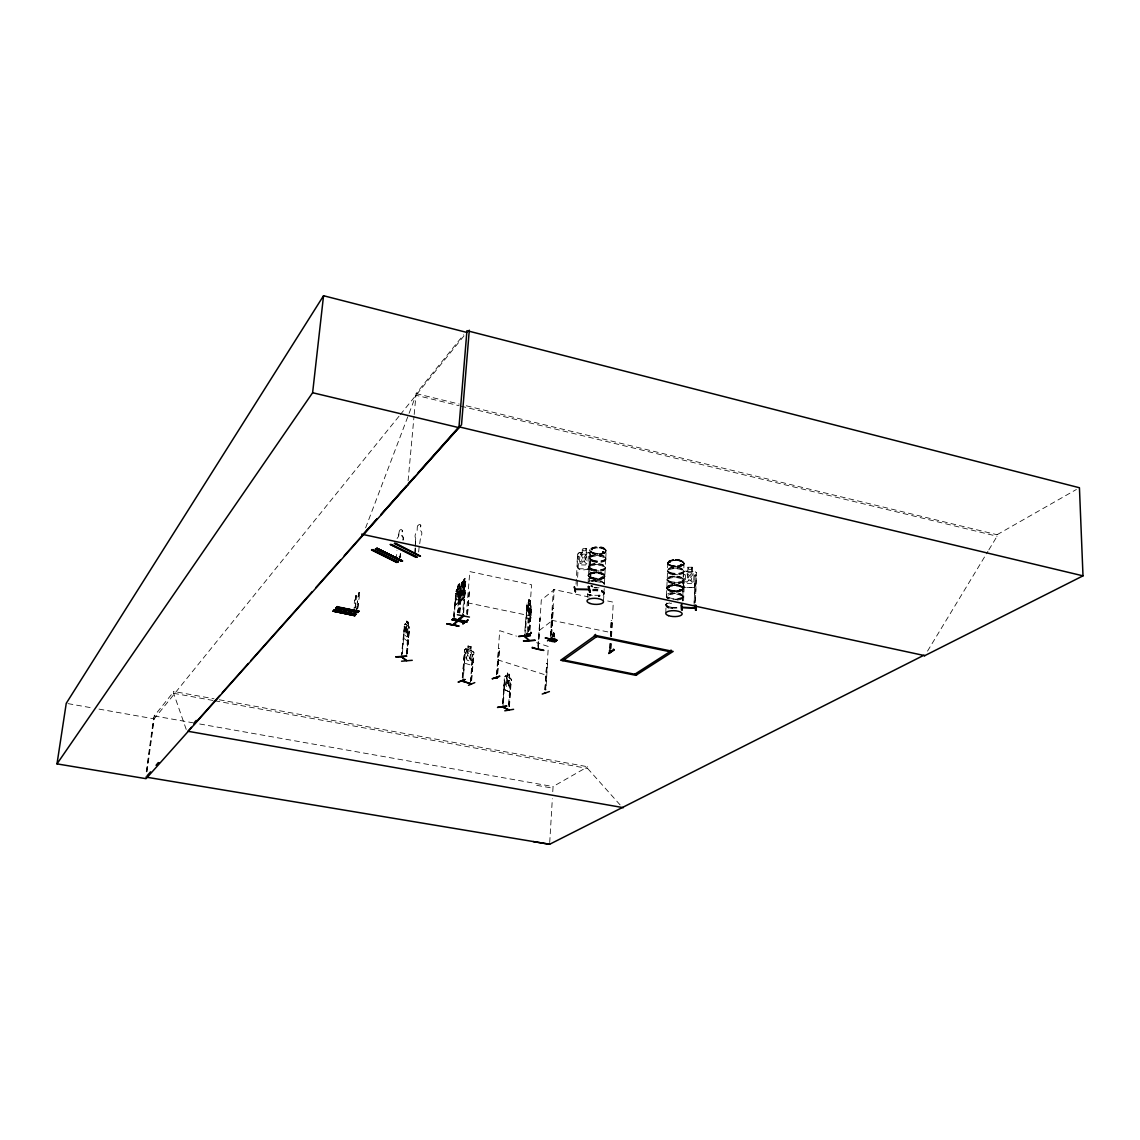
<?xml version="1.0" encoding="UTF-8"?>
<svg xmlns="http://www.w3.org/2000/svg" width="1140" height="1140" viewBox="0 0 1140 1140"><rect width="100%" height="100%" fill="white"/><g stroke="black" fill="none" stroke-linecap="round" stroke-linejoin="round"><path stroke-width="0.75" stroke-dasharray="5 3.75" d="M677.132 600.067A8.194 3.021 2 0 0 682.589 596.676A8.194 3.021 2 0 0 673.441 594.111A8.194 3.021 2 0 0 666.43 597.061L666.444 595.351M553.684 636.248L553.684 632.871L552.359 635.792M604.613 584.051L604.613 583.979A8.365 3.135 2.9 0 0 598.699 580.887A8.365 3.135 2.9 0 0 589.779 581.5M589.323 558.757L589.323 557.56M605.796 557.93L606.152 550.335M694.061 605.953L695.129 574.945L696.341 575.13L695.4 602.69M694.189 602.675L695.129 574.945M695.386 602.533L696.355 572.707L694.944 571.453L684.955 571.254L683.316 572.565L682.917 583.253L684.271 587.314L694.502 587.485L695.984 583.509M687.862 567.221L692.194 567.278L687.847 567.164L687.847 571.354L685.639 572.651L685.354 580.118L687.42 583.352L691.481 583.409L693.776 580.246L694.032 572.764L691.909 571.411L692.051 567.364M692.194 567.236L692.051 571.268L695.015 571.311L696.355 572.764M680.794 589.693L680.438 590.007M682.418 600.751L683.459 572.565M682.661 600.951L682.803 597.047M682.86 595.721L683.416 580.531A8.293 3.121 1.9 0 0 672.743 576.598A8.293 3.121 1.9 0 0 669.707 581.813A8.293 3.121 1.9 0 0 683.387 580.545M683.729 571.781L683.259 581.329L683.615 579.961M684.029 562.918L683.729 572.052A8.279 3.149 1.9 0 0 673.07 568.162A8.279 3.149 1.9 0 0 670.035 573.42A8.279 3.149 1.9 0 0 683.701 572.123L683.701 572.123M683.615 600.78L684.556 574.788L683.359 574.774L684.556 574.788M669.408 562.305L670.192 561.735M669.18 587.584L668.125 587.513L668.866 587.855M670.178 562.262L669.907 562.134M665.789 613.035L666.031 605.711M667.812 562.818L667.47 570.299M414.917 552.829L415.145 547.998M415.216 546.388L415.601 538.351L415.416 546.488M415.117 552.928L415.33 548.098M396.335 559.427L396.976 550.649M609.757 648.518L610.014 643.288M610.37 636.305L611.154 620.616L612.351 620.702L611.154 620.616M609.928 648.389L610.199 643.159M610.555 636.177L611.339 620.488M610.755 648.717L611.026 643.487M611.368 636.519L612.166 620.83M610.94 648.603L611.211 643.359M611.553 636.391L613.277 602.177L606.437 600.723M601.892 577.98L601.421 577.139M602.818 577.952L602.576 577.054M603.687 552.002L604.827 552.287L600.866 553.698M603.53 600.937L603.929 594.239M604.2 588.596L604.015 592.629M604.471 583.338L605.24 568.19M620.103 804.897L587.627 768.46L587.713 766.764L215.788 699.134M586.673 548.625L586.302 552.843L588.411 554.225L587.998 561.764L585.618 564.984L581.543 564.927L579.533 561.649L579.975 554.111L582.226 552.8L582.312 548.582L586.687 548.682L582.312 548.639M587.299 597.246L587.471 593.712M588.069 583.196L589.907 550.25M590.007 565.041L590.577 554.211L589.423 552.701L586.459 552.715M589.337 580.958L590.748 554.211M589.808 574.888L591.047 575.287M591.888 549.067L592.344 549.879L591.332 549.865M591.988 549.793L591.375 549.423L592.301 549.722M576.042 584.236L577.78 554.026M577.139 586.003L578.792 556.277L577.595 556.263L578.792 556.277M355.181 607.991L355.78 602.846A2.807 0.713 -78.5 0 0 356.008 598.913L356.136 595.736M357.803 608.347L358.786 599.74A2.821 0.727 -78.5 0 0 359.014 595.793L359.143 592.601M359.014 595.793L359.143 592.33M549.722 842.517L552.344 798.712M552.757 791.702L553.071 786.557L587.713 766.764M544.82 689.8L546.701 663.58L547.499 663.851L545.875 689.971M545.062 689.714L546.701 663.58M545.632 690.056L548.34 646.508L536.598 642.689M550.321 636.362L553.385 589.409L589.323 597.075M550.834 634.78L552.472 608.418M550.962 636.376L552.701 608.233M551.233 634.866L552.857 608.489M551.461 634.823L554.24 589.651L541.301 600.053L538.337 646.238M551.632 634.695L553.256 608.304L552.23 608.09M537.952 646.152L539.947 618.222L538.451 647.805M538.066 647.72L539.947 618.222M528.262 631.859L530.428 600.766L528.946 599.298L528.703 603.074M527.221 631.645L529.274 603.274L530.299 603.488L529.274 603.274M528.433 631.731L531.539 584.749L469.822 571.596L466.346 614.175M529.188 629.836L530.556 609.23L531.354 609.587L530.556 609.23M529.601 630.235L530.955 609.188M530 630.206L531.254 605.468M524.813 631.161L526.951 605.24L525.625 631.517M524.999 634.994L527.122 602.96L526.651 617.395L530.257 620.773L530.969 617.41M528.946 599.298L528.746 603.26L527.706 602.234L527.293 603.06L527.82 602.062L531.682 607.321L530.898 617.495M507.471 673.127L505.604 683.615L506.516 686.921L508.554 687.933L509.851 685.71M509.594 674.068C508.212 682.076 511.561 672.401 507.4 672.971C508.411 678.4 506.388 674.624 504.863 676.661M508.654 704.506L510.293 679.269L509.281 677.587L511.461 679.796L509.737 692.137L504.578 689.629L504.878 676.562M508.839 706.202L510.535 681.592M509.138 706.543L510.834 681.948M509.452 706.501L511.276 679.839M497.767 673.27L499.534 648.532L498.451 648.346L499.534 648.532M502.555 703.394L504.607 678.656L503.481 703.636M502.868 703.351L504.607 678.656M502.925 707.213L504.293 678.713M496.541 674.866L499.719 630.677L516.477 636.134M496.798 674.766L498.693 648.261M497.51 673.355L499.291 648.617M470.678 681.834L472.772 654.517L473.613 654.773L472.53 654.602L470.45 681.934M471.418 680.48L473.371 654.873M471.661 680.38L473.955 652.607L471.005 650.399M462.256 677.687L464.493 651.909L465.334 652.18L463.467 676.134M462.484 677.587L464.721 649.772L465.861 648.774C470.421 652.821 467.3 639.597 467.97 649.615M467.4 614.389L469.395 590.72L468.341 590.506M464.08 659.333L464.792 649.743M467.557 614.26L469.395 590.72M462.968 679.654L465.334 652.18M470.82 650.513L471.276 646.85L468.155 645.91M666.472 595.565L667.641 569.544M455.159 601.592L455.444 605.055L458.921 602.02L460.517 587.485L458.408 612.451M459.05 612.949L461.116 587.684L462.484 586.43M460.375 588.34L461.486 582.483L463.082 581.172L461.615 582.511M459.463 612.593L461.643 582.597M459.463 613.035L462.313 584.464L461.672 586.288M459.876 612.679L461.814 588.197L461.002 588.482L461.814 588.197M462.897 581.315L463.225 585.775M462.954 581.144C463.325 584.364 459.99 603.017 463.325 589.551C464.407 601.336 466.103 572.394 463.481 587.812L462.726 585.134L463.78 584.093L462.555 599.64L458.978 602.69L458.836 599.241M463.196 583.651L463.453 579.733L464.963 578.379L464.778 582.269M463.139 595.394L464.137 585.048M464.963 578.379L462.569 616.484M463.268 613.049L465.491 584.507M463.681 612.693L465.676 581.315L466.132 582.398M453.578 616.156L455.801 593.228L454.247 617.638M453.834 617.552L455.943 591.389L457.525 588.725L457.838 584.905C461.173 581.657 457.867 588.24 460.46 587.57M459.377 583.78L457.995 585.019L456.855 590.762L456.77 600.324L458.152 599.113L459.135 595.394M459.306 583.58L457.596 612.707M457.995 612.793L459.605 588.995L463.78 584.093M353.87 612.351L354.397 604.058A2.807 0.713 -78.5 0 1 354.982 599.768L355.153 599.797A2.807 0.713 -78.5 0 0 354.569 604.086L354.397 604.058M356.564 610.912L357.404 600.965L356.735 610.94M402.449 653.491L404.358 626.786L401.451 654.916M408.262 634.752L407.151 637.004L405.569 635.75L404.985 632.159L406.724 621.015L408.519 622.369L408.077 626.003M406.538 653.206L408.519 622.369M415.786 538.451A4.589 3.035 -63 0 1 417.083 531.639L417.297 527.008A2.294 1.511 -62.8 0 1 419.178 524.428A2.294 1.511 -62.8 0 1 420.674 526.039L420.874 526.139A2.294 1.511 -62.8 0 0 419.363 524.528A2.294 1.511 -62.8 0 0 417.482 527.107L417.297 527.008M406.752 654.93L408.932 630.449M406.994 653.576L409.018 630.847M407.365 653.548L409.588 628.639L408.02 626.088M403.902 638.457L403.817 634.382L403.902 638.457L407.992 641.578L409.289 626.872M419.72 543.709L420.589 537.111A4.589 3.035 -63 0 0 420.475 530.684L420.674 526.039M594.567 553.342C581.5 549.608 600.466 543.581 604.841 548.725M589.722 550.392L589.808 549.551M589.238 558.401L589.537 556.876M588.967 566.138L588.81 567.592M605.725 559.298L605.354 568.433M401.764 657.025L404.7 624.577L403.874 634.41M589.052 565.796L588.839 566.409M592.159 549.622L591.418 549.224L592.173 549.494M397.091 538.565A4.546 2.978 -63.4 0 1 398.444 536.698L398.872 532.195A2.266 1.482 -63.2 0 1 400.724 529.644A2.266 1.482 -63.2 0 1 402.192 531.254L402.392 531.354A2.266 1.482 -63.2 0 0 400.924 529.744A2.266 1.482 -63.2 0 0 399.057 532.295L398.644 536.798A4.546 2.978 -63.4 0 0 397.276 538.664M403.104 540.118A4.546 2.978 -63.4 0 0 401.978 535.857L402.192 531.254M408.091 480.852L414.034 416.214M414.191 414.476L416.114 393.599L463.624 334.775M590.563 574.574L590.335 575.273M590.335 574.76L590.933 574.888M355.153 599.797L355.88 595.394M355.01 607.948L355.609 602.803A2.807 0.713 -78.5 0 0 355.837 598.87L356.293 596.092M359.299 592.372L358.16 596.69A2.821 0.727 -78.5 0 0 357.561 600.994M358.16 596.69L358.658 592.8M603.716 551.817L602.291 552.273L603.673 552.786M601.578 577.88C600.737 576.612 600.709 578.094 602.333 578.194M604.328 552.387L602.462 552.259M603.274 551.546L604.157 552.515M553.171 636.291L553.256 632.942M602.305 577.923L603.131 577.324M602.618 577.025L603.302 577.809M604.399 552.9L606.366 550.492L604.813 548.753M603.046 578.265C612.607 566.352 569.587 575.002 597.403 579.191M604.913 576.783L605.026 575.957M357.632 608.318L358.786 599.74M418.651 551.959L419.32 545.262M186.219 729.429L173.636 693.305L173.879 691.51L214.035 698.806M399.898 556.89L400.339 553.613M400.097 556.976L400.539 553.698M146.276 771.794L153.629 717.601M146.633 771.851L154.214 715.934L173.879 691.51M147.017 771.638L154.171 718.856L399.214 415.972M552.515 639.583L553.499 632.857L552.444 636.32M459.021 602.533L462.398 599.526L463.325 595.394M683.302 587.984L680.965 590.335M458.921 602.02L459.562 597.759M464.593 596.947L465.234 592.643L464.593 596.947L461.059 600.025L460.845 596.633M666.601 588.311L668.781 585.575L674.51 584.706M682.019 565.411L684.014 564.015C684.143 554.482 655.03 562.633 674.21 566.167M666.458 595.736L666.515 595.194M669.508 561.778L669.764 562.391M670.12 562.191L669.721 562.134M588.397 575.002L590.235 573.491M666.629 588.197L668.781 585.946M666.074 604.357L665.945 605.454M666.088 604.684L666.216 604M681.065 564.357L680.067 564.813L681.378 565.041M680.951 564.357L682.575 564.956L680.48 565.169M680.224 590.406C677.644 590.663 681.35 588.753 679.639 589.622M552.672 636.163L553.955 633.028L554.767 637.602M682.661 597.731L683.017 596.434A8.322 3.064 2 0 1 672.914 599.555M530.841 617.424L530.257 620.773M464.807 590.264L463.809 594.026L462.398 595.251L461.899 592.828M355.395 596.234L356.307 595.764M552.373 635.992L553.27 632.999M459.648 589.01L460.361 587.2M456.071 591.404L456.57 589.58L460.147 586.53M694.403 587.342L695.842 583.423M365.626 527.863L415.957 395.252L459.206 405.74M588.568 569.074L590.135 564.998L588.568 569.074C573.734 572.536 577.324 564.927 577.638 553.969L579.248 552.572L582.084 552.601M471.761 665.261L473.043 662.141L471.832 665.404L464.636 663.167L464.051 659.291M605.711 559.726L605.896 558.315M605.255 568.661L605.326 568.504A8.336 3.192 2.9 0 0 594.239 564.514A8.336 3.192 2.9 0 0 591.745 569.857A8.336 3.192 2.9 0 0 605.297 568.547L605.297 568.547M668.767 585.917L678.756 585.276L674.51 584.692M603.972 594.154L604.143 593.042M668.211 587.513L668.724 586.986M927.518 651.111L987.938 551.347M988.85 549.836L997.087 536.242L997.058 534.717L1076.388 489.488M595.892 572.565L602.005 573.192M678.685 585.447L682.889 587.485M399.898 557.161L399.456 557.075M405.356 623.708L404.629 624.677L405.242 623.722L406.439 624.82M400.325 414.589L464.593 335.146M602.775 551.703L603.188 552.444M603.003 577.738L601.407 577.41L602.162 577.011M603.117 577.595L602.305 577.61M604.257 577.253C606.309 575.643 599.07 580.574 597.431 578.821M504.949 676.633L505.69 675.806M668.524 561.293L673.355 559.811M668.653 587.014L669.536 587.656M679.141 589.978L679.91 589.679M680.352 589.836L679.639 590.192M681.093 589.865L679.554 589.793M681.52 590.349L681.25 589.636M461.714 582.982L462.598 582.184L461.615 584.264M460.375 587.314L461.173 586.316M460.546 594.852L461.914 593.626L463.453 579.733L465.091 578.408M464.892 649.814L465.904 648.902M459.078 584.635L458.095 586.701L458.978 585.903M464.593 582.412L465.804 581.343M465.776 581.5L462.327 584.578L463.154 583.566M456.214 593.313L455.401 593.584M462.641 592.159L464.051 590.933L464.621 583.723L463.225 584.962L462.655 592.957L461.672 596.705L460.289 597.93L459.805 595.507M683.316 572.565L684.898 571.111L687.719 571.211M460.973 599.84L464.436 596.818M455.316 605.026L458.893 601.934M577.795 554.083L579.305 552.701L589.366 552.886M539.348 630.449L552.344 620.459M603.06 578.308L601.436 578.764M590.207 573.463L595.892 572.594M668.582 587.243L669.308 587.399L668.297 587.385M681.079 590.648L683.102 589.266L682.903 587.129L678.713 585.162M468.041 649.586L466.417 650.284L465.904 656.925L467.215 660.26L470.065 661.157L471.818 658.778L472.33 652.137L470.891 650.484M465.79 648.803L472.972 651.011M471.276 646.85L468.241 646.067M473.955 652.607L472.844 651.154M547.499 663.851L546.445 663.68M602.576 551.931L603.302 551.589M601.35 577.31L602.105 577.61M680.922 564.172L681.307 564.129M682.276 565.169L674.21 566.195M681.264 590.292L677.502 591.076M681.335 590.449L675.379 591.503L669.422 590.577M399.328 557.332L400.853 556.904L398.986 556.705M505.604 675.821L510.763 678.2M511.461 679.796L510.677 678.229M504.578 689.629L509.837 692.123M593.228 547.442L595.151 547.129M604.286 552.715L602.803 552.472M682.019 565.255L681.065 565.298M602.903 577.98L601.25 577.795M601.436 578.807L597.403 579.163M681.079 590.52L680.452 590.577M404.814 627.157L403.988 626.815M530.556 600.751L528.989 599.469L528.048 603.773L527.564 610.855L528.105 614.631L529.487 615.971C532.394 614.118 528.932 602.747 531.097 605.582M527.35 605.654L526.538 605.283M526.438 613.163L526.822 617.296M600.866 553.741L596.619 553.712M681.293 564.542L680.466 564.428L681.178 564.728M601.778 577.239L602.761 577.296M666.629 587.941L669.437 590.207A8.165 3.035 1.9 0 1 672.457 585.119L674.495 585.091M677.502 591.09L669.437 590.221A8.165 3.035 1.9 0 1 672.443 585.176A8.165 3.035 1.9 0 1 682.931 588.952A8.165 3.035 1.9 0 1 669.479 590.178M578.393 568.746L588.454 568.889M695.144 575.116L696.341 575.13M694.502 587.485L684.271 587.314M675.478 559.712L677.63 559.84M670.007 561.707L669.978 561.991M588.839 576.398L597.431 578.835M680.209 590.292L679.397 590.178M593.213 578.365L595.265 578.692M668.596 587.67L669.123 587.528M602.376 577.025L603.416 577.595M681.506 564.143L682.532 564.713M594.567 553.37L596.619 553.67M536.712 785.346L552.971 788.196M154.214 715.934L192.703 722.746M199.7 723.986L553.071 786.557M67.973 703.622L92.112 707.897M98.995 709.109L154.171 718.856M173.636 693.305L213.18 700.487M214.933 700.801L587.627 768.46M467.386 602.775L529.501 615.671M551.489 620.231L611.738 632.728M458.978 602.69L458.964 599.269M455.117 601.664L455.444 605.055M416.114 393.599L459.334 404.101M466.26 405.783L997.058 534.717M460.93 406.168L997.087 536.242M553.684 632.871L554.753 637.331M600.139 573.049L604.998 575.957M670.42 565.34A8.18 3.149 1.8 0 0 683.9 564.043A8.18 3.149 1.8 0 0 673.412 560.096A8.18 3.149 1.8 0 0 670.42 565.34L672.201 565.839M497.624 659.832L546.559 675.25M464.265 652.009L465.106 652.265M669.422 590.563A8.208 3.05 1.9 0 1 672.415 585.476A8.208 3.05 1.9 0 1 682.96 589.337A8.208 3.05 1.9 0 1 669.422 590.563L666.629 588.297M401.978 535.857L401.779 535.757A4.546 2.978 -63.4 0 1 402.905 540.018M667.997 589.551L667.071 588.782M603.473 574.261L604.485 575.03M405.242 623.722L409.246 626.971M406.766 621.172L408.334 622.454M668.068 563.872L669.009 564.642M529.701 612.935L528.319 611.582L528.789 604.499L530.157 605.867M530.214 601.207L529.316 600.338L530.129 602.476M588.326 575.543L588.824 576.712M459.99 586.644L460.332 587.542M463.652 584.079L464.08 585.148M683.059 583.238L684.37 587.129M553.855 632.914L554.268 636.391M504.236 685.824L504.678 689.6M554.225 636.234L553.869 633.085L553.741 636.32M460.902 596.562L461.101 599.868M592.814 590.805A8.251 3.05 2.9 0 1 603.416 593.071A8.251 3.05 2.9 0 1 598.543 596.761M590.449 595.907A8.251 3.05 2.9 0 1 587.984 594.51M592.8 590.221A8.379 3.092 2.9 0 1 603.573 592.529A8.379 3.092 2.9 0 1 598.614 596.291M590.392 595.408A8.379 3.092 2.9 0 1 587.884 593.997M596.975 587.385A8.365 3.121 2.9 0 1 594.809 587.271M592.729 586.929A8.365 3.121 2.9 0 1 590.891 586.416M591.361 581.486A8.365 3.121 2.9 0 1 599.697 581.543A8.365 3.121 2.9 0 1 604.528 584.321M592.9 589.28A8.251 3.05 2.9 0 1 603.901 593.128A8.251 3.05 2.9 0 1 590.534 594.396M599.027 587.784A8.251 3.078 2.9 0 1 590.933 586.915M595.408 581.657A8.251 3.078 2.9 0 1 603.915 584.036M592.828 589.765A8.379 3.092 2.9 0 1 603.601 592.059A8.379 3.092 2.9 0 1 598.643 595.835M592.259 595.465A8.379 3.092 2.9 0 1 588.938 594.296M592.757 586.473A8.365 3.135 2.9 0 1 590.905 585.96M592.843 585.917A8.237 3.078 2.9 0 1 591.019 585.404M588.767 581.657A8.237 3.078 2.9 0 1 598.685 580.417A8.237 3.078 2.9 0 1 604.357 584.136M669.479 590.235A8.165 3.035 1.9 0 0 682.931 589.024A8.165 3.035 1.9 0 0 672.443 585.176M669.08 598.728A8.322 3.064 2 0 1 670.691 593.783A8.322 3.064 2 0 1 682.86 596.42M667.755 598.571A8.194 3.021 2 0 1 666.829 597.845M669.095 598.272A8.322 3.064 2 0 1 670.705 593.327A8.322 3.064 2 0 1 682.874 595.964L682.903 596.063A8.322 3.064 2 0 1 672.928 599.099M676.875 608.076A8.336 3.035 2 0 1 667.313 606.551A8.336 3.035 2 0 1 668.068 602.903M672.572 608.489A8.336 3.035 2 0 1 666.088 605.882L666.059 605.882A8.336 3.035 2 0 1 669.707 602.889M668.781 608.161A8.222 2.993 2 0 1 666.216 605.24A8.222 2.993 2 0 1 671.688 603.174M687.805 572.679L687.534 580.146L691.595 580.203L691.866 572.736L686.18 572.565L688.774 577.211C682.504 582.925 687.691 584.008 689.615 578.066C691.025 584.093 696.469 583.11 690.569 577.196C696.341 571.881 691.895 570.527 689.757 576.284L687.677 572.736M688.702 568.034L688.645 569.359L691.253 569.401L691.296 568.076L688.702 568.034M585.76 549.48L585.689 550.82L583.067 550.791L583.139 549.452L585.76 549.48M586.231 554.197L585.803 561.735L581.728 561.678L582.155 554.14L586.231 554.197M507.157 677.716L506.702 684.157L508.753 685.168L509.195 678.728L507.157 677.716M507.799 673.882L507.713 675.023L509.024 675.678L509.11 674.538L507.799 673.882M467.956 650.769L467.428 657.409L470.293 658.307L470.806 651.667L467.956 650.769M468.782 646.779L468.683 647.962L470.521 648.546L470.606 647.363L468.782 646.779M463.823 580.26L463.724 581.543L464.721 579.448L463.823 580.26M457.596 590.107L457.012 597.26L458.394 596.035L458.978 588.881L457.596 590.107M406.453 626.017L405.84 632.828L407.407 634.082L408.02 627.285L406.453 626.017M407.108 621.998L408.006 624.036L407.108 621.998M460.745 588.197C462.27 593.769 457.796 604.172 461.558 592.33C462.598 604.015 464.293 575.301 461.714 590.591L460.745 588.197M456.869 590.548C458.579 595.208 453.791 606.993 457.682 594.667C458.75 606.352 460.389 577.795 457.838 592.942L456.955 590.406M530.014 615.173L528.96 610.356L527.435 612.793L528.703 609.216L528.062 603.972L529.06 608.646L530.542 606.409L529.316 609.843L530.014 615.173M407.807 636.206L407.051 631.118L408.491 627.784L406.752 629.978L405.669 625.532L406.353 630.534L404.857 634.011L406.638 631.631L407.693 636.334M509.409 687.106L507.728 682.946L506.303 685.682L505.59 685.354L507.314 681.948L506.217 677.331L507.799 681.378L509.167 678.827L509.879 679.141L508.212 682.418L509.409 687.106M580.517 554.026L583.024 558.714C576.584 564.5 581.799 565.568 583.851 559.583C585.148 565.682 590.62 564.642 584.834 558.7C590.734 553.313 586.288 551.974 584.022 557.774L582.013 554.197L580.517 554.026M471.319 660.26L470.336 660.06L468.911 656.099C467.457 661.442 463.681 658.122 468.326 655.101L466.73 650.441L468.982 654.488C470.421 649.415 474.069 652.693 469.58 655.529L471.319 660.26M683.33 581.072L683.33 581.115A8.293 3.121 1.9 0 1 669.693 582.269A8.293 3.121 1.9 0 1 672.714 577.054A8.293 3.121 1.9 0 1 683.373 581.001L683.345 581.029M605.768 559.612L605.768 559.654A8.322 3.22 2.8 0 1 592.244 560.951A8.322 3.22 2.8 0 1 594.724 555.565A8.322 3.22 2.8 0 1 605.768 559.612M459.819 589.665L459.819 589.665M590.634 556.434L589.437 556.405L590.634 556.434M591.803 570.342A8.208 3.135 2.9 0 0 605.155 569.045A8.208 3.135 2.9 0 0 594.254 565.098A8.208 3.135 2.9 0 0 591.803 570.342M591.404 577.88A8.208 3.107 2.9 0 0 604.741 576.612A8.208 3.107 2.9 0 0 593.855 572.693A8.208 3.107 2.9 0 0 591.404 577.88M592.786 552.515A8.165 3.192 2.8 0 0 606.067 551.176A8.165 3.192 2.8 0 0 595.237 547.172A8.165 3.192 2.8 0 0 592.786 552.515M591.446 577.31A8.18 3.092 2.9 0 0 604.756 576.042A8.18 3.092 2.9 0 0 593.883 572.123A8.18 3.092 2.9 0 0 591.446 577.31M592.757 553.256A8.151 3.178 2.8 0 0 606.01 551.917A8.151 3.178 2.8 0 0 595.208 547.927A8.165 3.192 2.8 0 0 592.757 553.27A8.165 3.192 2.8 0 0 606.024 551.931A8.165 3.192 2.8 0 0 595.194 547.941A8.151 3.178 2.8 0 0 592.757 553.256M591.389 577.538A8.251 3.121 2.9 0 0 604.798 576.256A8.251 3.121 2.9 0 0 593.855 572.308A8.251 3.121 2.9 0 0 591.389 577.538M592.743 552.829A8.208 3.206 2.8 0 0 606.095 551.489A8.208 3.206 2.8 0 0 595.208 547.457A8.208 3.206 2.8 0 0 592.743 552.829M591.888 568.846A8.208 3.135 2.9 0 0 605.226 567.549A8.208 3.135 2.9 0 0 594.339 563.587A8.208 3.135 2.9 0 0 591.888 568.846M592.287 561.436A8.194 3.164 2.8 0 0 605.611 560.111A8.194 3.164 2.8 0 0 594.738 556.135A8.194 3.164 2.8 0 0 592.287 561.436M591.774 569.401A8.336 3.192 2.9 0 0 605.326 568.076A8.336 3.192 2.9 0 0 594.268 564.058A8.336 3.192 2.9 0 0 591.774 569.401M592.259 560.495A8.322 3.22 2.8 0 0 605.796 559.156A8.322 3.22 2.8 0 0 594.752 555.109A8.322 3.22 2.8 0 0 592.259 560.495M592.372 559.954A8.194 3.178 2.8 0 0 605.696 558.629A8.194 3.178 2.8 0 0 594.824 554.639A8.194 3.178 2.8 0 0 592.372 559.954M591.375 578.635A8.194 3.092 2.9 0 0 604.684 577.367A8.194 3.092 2.9 0 0 593.812 573.463A8.194 3.092 2.9 0 0 591.375 578.635M591.361 578.194A8.251 3.121 2.9 0 0 604.77 576.911A8.251 3.121 2.9 0 0 593.812 572.964A8.251 3.121 2.9 0 0 591.361 578.194A8.251 3.121 2.9 0 0 604.77 576.926A8.251 3.121 2.9 0 0 593.812 572.993A8.251 3.121 2.9 0 0 591.361 578.208M669.764 582.74A8.165 3.078 1.9 0 0 683.216 581.5A8.165 3.078 1.9 0 0 672.743 577.624A8.165 3.078 1.9 0 0 669.764 582.74M670.477 565.027A8.123 3.121 1.8 0 0 683.857 563.73A8.123 3.121 1.8 0 0 673.441 559.811A8.123 3.121 1.8 0 0 670.477 565.027M669.508 589.665A8.151 3.035 1.9 0 0 682.931 588.454A8.151 3.035 1.9 0 0 672.472 584.62A8.151 3.035 1.9 0 0 669.508 589.665M670.434 565.782A8.123 3.121 1.8 0 0 683.829 564.485A8.123 3.121 1.8 0 0 673.412 560.538A8.123 3.121 1.8 0 0 670.448 565.754A8.108 3.121 1.8 0 0 683.815 564.471A8.108 3.121 1.8 0 0 673.412 560.567A8.123 3.121 1.8 0 0 670.434 565.782A8.123 3.121 1.8 0 0 683.829 564.457A8.123 3.121 1.8 0 0 673.412 560.567A8.108 3.121 1.8 0 0 670.448 565.768M669.821 581.257A8.165 3.078 1.9 0 0 683.273 580.004A8.165 3.078 1.9 0 0 672.799 576.128A8.165 3.078 1.9 0 0 669.821 581.257M670.106 573.89A8.151 3.107 1.9 0 0 683.544 572.622A8.151 3.107 1.9 0 0 673.084 568.718A8.151 3.107 1.9 0 0 670.106 573.89M670.064 572.964A8.279 3.149 1.9 0 0 683.715 571.667A8.279 3.149 1.9 0 0 673.084 567.706A8.279 3.149 1.9 0 0 670.064 572.964M670.163 572.408A8.151 3.107 1.9 0 0 683.601 571.14A8.151 3.107 1.9 0 0 673.142 567.236A8.151 3.107 1.9 0 0 670.163 572.408M669.451 590.99A8.151 3.035 1.9 0 0 682.889 589.765A8.151 3.035 1.9 0 0 672.429 585.946A8.151 3.035 1.9 0 0 669.451 590.99M669.166 597.702A8.194 3.021 2 0 0 682.675 596.505A8.194 3.021 2 0 0 672.144 592.672A8.194 3.021 2 0 0 669.166 597.702M668.083 606.352A8.222 2.993 2 0 0 676.861 607.52A8.208 2.993 2 0 1 668.097 606.352A8.222 2.993 2 0 1 666.971 603.017A8.208 2.993 2 0 0 668.097 606.352"/><path stroke-width="1.5" d="M681.82 604.428L681.05 605.112L681.492 609.957L682.233 609.971M671.018 650.014L670.99 650.983L634.766 674.253M613.519 649.116L614.118 649.885L608.789 653.448L614.104 649.814M609.658 650.256L609.558 651.41L609.715 650.427M610.726 651.624L609.601 651.382L610.014 650.114M610.798 650.284L610.912 651.496L609.928 651.268M590.249 592.102C585.105 579.091 592.358 593.156 589.508 592.087L588.482 586.359M594.467 635.151L594.424 636.134L669.893 651.695M595.436 635.393L673.156 651.439L635.864 675.322L560.666 660.245L595.436 635.393L595.493 634.41M575.401 591.86L574.318 586.744L575.472 591.774M563.844 659.048L563.787 660.003L636.875 674.666M556.733 639.996L551.575 639.127L549.452 640.709C561.037 644.727 555.864 634.795 549.466 640.609M527.036 634.553L528.333 634.61L527.421 633.284L526.922 634.553L527.136 633.569M527.15 633.256L528.247 634.638M532.309 647.306C540.374 650.911 553.784 651.624 532.152 647.99M524.5 635.151L524.386 636.391L528.974 640.58M528.946 640.082L524.87 636.305L524.899 635.123M525.326 636.733L525.113 635.208M458.993 618.436L458.793 619.619L459.505 618.507M459.449 618.478L458.85 620.074L463.154 616.555M459.477 618.593L458.437 619.989M463.125 614.93L458.48 619.889M463.538 615.016L463.396 616.213M456.812 621.371L457.496 620.345L456.898 621.428M466.801 332.424L323.546 295.73L66.248 703.323L57 763.885L146.062 778.677L458.921 427.643L466.944 330.671L1079.438 487.749L1083 575.843L924.683 655.7M469.295 330.187L461.515 424.793L380.76 514.824L406.595 485.654M407.707 485.099L407.778 484.343M57 763.885L312.617 392.73L323.546 295.73M446.894 623.908L458.878 625.988L447.151 623.708M452.708 618.664L464.536 621.115M530.2 635.55L518.558 636.462L530.428 635.621M354.754 615.743L333.35 610.94M333.963 610.327L355.979 614.503L333.949 610.313L334.319 609.644L356.221 614.26M335.844 608.29L336.214 607.62L335.858 608.304L358.003 612.437L335.972 607.876M336.115 608.019L358.16 612.308M336.87 607.235L337.24 606.551L336.884 607.25L359.214 611.254M395.765 656.797L406.809 656.17L396.065 657.053M497.567 707.427L506.873 706.102L497.582 707.399M452.794 624.777L457.354 621.043M457.724 621.229L453.449 624.905M492.323 678.742L499.861 676.163L492.323 678.756M354.925 615.557L333.022 611.125L354.882 615.6M681.677 605.012L682.148 609.8M356.221 614.275L334.063 610.043M359.057 611.411L337.212 606.722M547.499 640.88L552.045 637.118M462.726 623.737L467.984 620.018L462.797 623.666M463.325 623.694L467.828 619.904M458.85 626.102L446.923 623.822M371.839 549.608L397.532 562.348L371.74 549.637M372.125 549.808L398.117 561.906M376.2 548.682L375.459 548.882L401.195 561.094M376.784 548.24L402.591 560.966L376.884 548.212M377.197 548.383L402.463 561.023M390.279 544.493L415.63 557.203M394.411 543.353L420.176 556.249L394.511 543.324M416.271 557.303L417.041 557.075L390.379 544.464M509.281 710.049L502.555 706.843M147.089 775.784L150.594 771.837M156.436 765.268L158.759 762.631M193.886 723.088L196.251 720.423M191.449 727.277L187.901 731.267L623.366 807.676M193.814 724.613L219.863 695.372M222.229 692.707L248.278 663.466M250.643 660.801L312.203 591.66M315.766 587.67L340.618 559.754M344.18 555.764L368.99 527.891M371.341 525.255L377.226 518.657L363.118 534.489M408.947 483.032L414.761 476.492M418.252 472.573L458.978 426.83L1083 575.843M156.166 765.225L158.517 762.589M451.697 619.732L463.453 622.312M452.723 618.806L464.564 621.243M465.875 621.913L466.745 622.298M575.558 589.28L588.952 589.494L575.6 589.451M526.466 636.69L531.368 632.914L526.466 636.719M554.724 641.777L556.847 640.21M401.294 561.065L376.1 548.711M395.694 543.281L420.489 556.178M556.719 640.466L545.419 637.958M537.667 648.988L538.308 649.087M562.832 660.687L596.648 636.59M682.005 607.463L695.357 607.862M613.605 649.672L608.789 653.462M406.809 660.573L401.237 656.626M502.341 706.971L508.967 710.092M533.178 841.577L549.622 844.27L923.585 655.4L924.782 655.643L361.651 534.176M682.148 607.478L695.229 607.905M468.497 685.283L474.782 682.603M550.634 639.269L551.276 639.383M542.227 694.046L549.409 691.567M513.584 709.308L504.764 710.804M466.73 622.269L465.818 622.098M471.248 683.914L462.042 681.15M497.282 678.001L496.242 677.673M412.253 660.302L401.565 661.214M545.547 692.892L544.549 692.621L545.647 692.735M523.63 641.15L535.216 640.281L523.431 640.951M462.213 681.022L471.49 683.829M588.44 587.043L589.138 586.972M695.927 605.326L696.269 610.214L695.528 610.199L695.927 605.354M406.325 660.559L401.294 656.711M145.92 777.095L549.622 844.27M333.051 611.097L355.167 615.329M337.027 607.078L359.072 611.382M556.747 640.352L545.305 638.001M531.382 632.985L530.87 632.258M497.054 677.958L496.342 677.702M312.617 392.73L458.921 427.643M373.008 549.566L398.216 561.878M695.3 605.24L695.657 610.085M371.483 549.979L396.777 562.505M391.561 544.421L417.012 557.118M469.438 617.082L457.339 614.745M463.709 622.027L451.896 619.59M464.906 679.526L458.095 682.133L464.935 679.526M551.546 639.74C551.318 643.188 559.07 638.87 551.546 639.74M590.007 603.445A8.251 3.007 2.9 0 0 603.402 602.248A8.251 3.007 2.9 0 0 592.458 598.4A8.251 3.007 2.9 0 0 590.007 603.445M668.468 615.643A8.208 2.95 2 0 0 681.991 614.489A8.208 2.95 2 0 0 671.446 610.741A8.208 2.95 2 0 0 668.468 615.643"/></g></svg>
